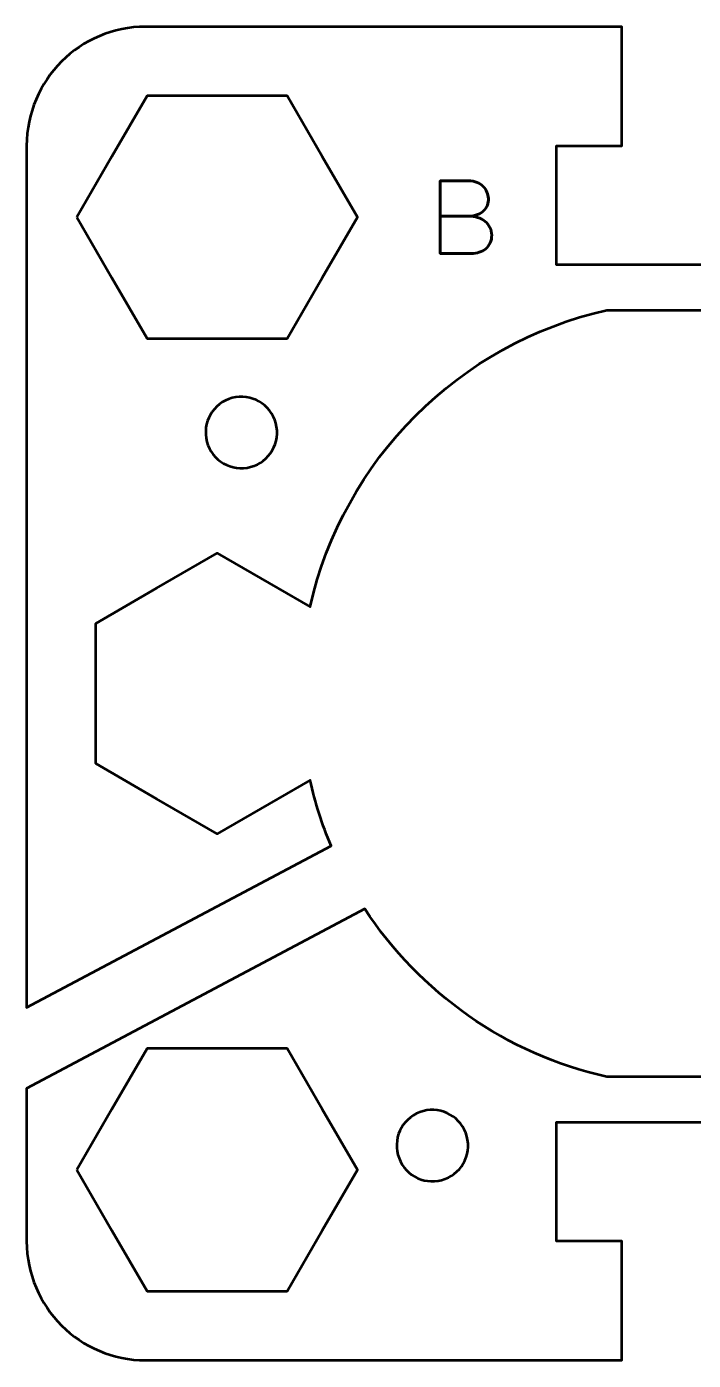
# Model space of a CAD drawing. Header units: centimetres. Extents: x -16.3 to -4.7, y -20.6 to -9.1.
# Drawn here: x -16.3 to -13.5, y -20.65 to -15.05 of the extents above; entities that cross this region are included whole.
import ezdxf

# ---------------------------------------------------------------- set-up
doc = ezdxf.new("R2010")
doc.units = ezdxf.units.CM
doc.header["$MEASUREMENT"] = 0
doc.layers.add('Layer 1', color=7, linetype='Continuous')

msp = doc.modelspace()

# ---------------------------------------------------------------- linework, layer by layer
at = {"layer": 'Layer 1', "lineweight": 53}
for points, knots in [([(-16.3, -20.15), (-16.3, -20.15), (-16.3, -19.50867), (-16.3, -19.50867), (-16.3, -19.50867), (-16.3, -19.50867), (-14.88036, -18.75383), (-14.88036, -18.75383), (-14.88036, -18.75383), (-14.64934, -19.10591), (-14.28729, -19.36435), (-13.86355, -19.4597), (-13.86355, -19.4597), (-13.86355, -19.4597), (-13.13643, -19.45973), (-13.13643, -19.45973), (-13.13643, -19.45973), (-12.51715, -19.32043), (-12.02954, -18.83285), (-11.8902, -18.21361), (-11.8902, -18.21361), (-11.8902, -18.21361), (-11.755, -18.29166), (-11.755, -18.29166), (-11.755, -18.29166), (-11.755, -18.29166), (-11.5, -18.4389), (-11.5, -18.4389), (-11.5, -18.4389), (-11.5, -18.4389), (-11.245, -18.29166), (-11.245, -18.29166), (-11.245, -18.29166), (-11.245, -18.29166), (-10.99, -18.14445), (-10.99, -18.14445), (-10.99, -18.14445), (-10.99, -18.14445), (-10.99, -17.85), (-10.99, -17.85), (-10.99, -17.85), (-10.99, -17.85), (-10.99, -17.55555), (-10.99, -17.55555), (-10.99, -17.55555), (-10.99, -17.55555), (-11.245, -17.40834), (-11.245, -17.40834), (-11.245, -17.40834), (-11.245, -17.40834), (-11.5, -17.2611), (-11.5, -17.2611), (-11.5, -17.2611), (-11.5, -17.2611), (-11.755, -17.40834), (-11.755, -17.40834), (-11.755, -17.40834), (-11.755, -17.40834), (-11.8902, -17.48639), (-11.8902, -17.48639), (-11.8902, -17.48639), (-12.02956, -16.86716), (-12.51716, -16.37959), (-13.13644, -16.24029), (-13.13644, -16.24029), (-13.13644, -16.24029), (-13.86356, -16.24029), (-13.86356, -16.24029), (-13.86356, -16.24029), (-14.48278, -16.37964), (-14.97032, -16.86723), (-15.10964, -17.48648), (-15.10964, -17.48648), (-15.10964, -17.48648), (-15.245, -17.40834), (-15.245, -17.40834), (-15.245, -17.40834), (-15.245, -17.40834), (-15.5, -17.2611), (-15.5, -17.2611), (-15.5, -17.2611), (-15.5, -17.2611), (-15.755, -17.40834), (-15.755, -17.40834), (-15.755, -17.40834), (-15.755, -17.40834), (-16.01, -17.55555), (-16.01, -17.55555), (-16.01, -17.55555), (-16.01, -17.55555), (-16.01, -17.85), (-16.01, -17.85), (-16.01, -17.85), (-16.01, -17.85), (-16.01, -18.14445), (-16.01, -18.14445), (-16.01, -18.14445), (-16.01, -18.14445), (-15.755, -18.29166), (-15.755, -18.29166), (-15.755, -18.29166), (-15.755, -18.29166), (-15.5, -18.4389), (-15.5, -18.4389), (-15.5, -18.4389), (-15.5, -18.4389), (-15.245, -18.29166), (-15.245, -18.29166), (-15.245, -18.29166), (-15.245, -18.29166), (-15.10967, -18.21354), (-15.10967, -18.21354), (-15.10967, -18.21354), (-15.08824, -18.30877), (-15.05854, -18.40086), (-15.02144, -18.48908), (-15.02144, -18.48908), (-15.02144, -18.48908), (-16.3, -19.1689), (-16.3, -19.1689), (-16.3, -19.1689), (-16.3, -19.1689), (-16.3, -15.55), (-16.3, -15.55), (-16.3, -15.55), (-16.3, -15.27391), (-16.07609, -15.05), (-15.8, -15.05), (-15.8, -15.05), (-15.8, -15.05), (-13.8, -15.05), (-13.8, -15.05), (-13.8, -15.05), (-13.8, -15.05), (-13.8, -15.55), (-13.8, -15.55), (-13.8, -15.55), (-13.8, -15.55), (-14.075, -15.55), (-14.075, -15.55), (-14.075, -15.55), (-14.075, -15.55), (-14.075, -16.05), (-14.075, -16.05), (-14.075, -16.05), (-14.075, -16.05), (-12.925, -16.05), (-12.925, -16.05), (-12.925, -16.05), (-12.925, -16.05), (-12.925, -15.55), (-12.925, -15.55), (-12.925, -15.55), (-12.925, -15.55), (-13.2, -15.55), (-13.2, -15.55), (-13.2, -15.55), (-13.2, -15.55), (-13.2, -15.05), (-13.2, -15.05), (-13.2, -15.05), (-13.2, -15.05), (-11.2, -15.05), (-11.2, -15.05), (-11.2, -15.05), (-10.92391, -15.05), (-10.7, -15.27391), (-10.7, -15.55), (-10.7, -15.55), (-10.7, -15.55), (-10.7, -20.15), (-10.7, -20.15), (-10.7, -20.15), (-10.7, -20.42609), (-10.92391, -20.65), (-11.2, -20.65), (-11.2, -20.65), (-11.2, -20.65), (-13.2, -20.65), (-13.2, -20.65), (-13.2, -20.65), (-13.2, -20.65), (-13.2, -20.15), (-13.2, -20.15), (-13.2, -20.15), (-13.2, -20.15), (-12.925, -20.15), (-12.925, -20.15), (-12.925, -20.15), (-12.925, -20.15), (-12.925, -19.65), (-12.925, -19.65), (-12.925, -19.65), (-12.925, -19.65), (-14.075, -19.65), (-14.075, -19.65), (-14.075, -19.65), (-14.075, -19.65), (-14.075, -20.15), (-14.075, -20.15), (-14.075, -20.15), (-14.075, -20.15), (-13.8, -20.15), (-13.8, -20.15), (-13.8, -20.15), (-13.8, -20.15), (-13.8, -20.65), (-13.8, -20.65), (-13.8, -20.65), (-13.8, -20.65), (-15.8, -20.65), (-15.8, -20.65), (-15.8, -20.65), (-16.07609, -20.65), (-16.3, -20.42609), (-16.3, -20.15)], [0, 0, 0, 0, 0.0185185, 0.0185185, 0.0185185, 0.0185185, 0.037037, 0.037037, 0.037037, 0.037037, 0.0555556, 0.0555556, 0.0555556, 0.0555556, 0.0740741, 0.0740741, 0.0740741, 0.0740741, 0.0925926, 0.0925926, 0.0925926, 0.0925926, 0.1111111, 0.1111111, 0.1111111, 0.1111111, 0.1296296, 0.1296296, 0.1296296, 0.1296296, 0.1481481, 0.1481481, 0.1481481, 0.1481481, 0.1666667, 0.1666667, 0.1666667, 0.1666667, 0.1851852, 0.1851852, 0.1851852, 0.1851852, 0.2037037, 0.2037037, 0.2037037, 0.2037037, 0.2222222, 0.2222222, 0.2222222, 0.2222222, 0.2407407, 0.2407407, 0.2407407, 0.2407407, 0.2592593, 0.2592593, 0.2592593, 0.2592593, 0.2777778, 0.2777778, 0.2777778, 0.2777778, 0.2962963, 0.2962963, 0.2962963, 0.2962963, 0.3148148, 0.3148148, 0.3148148, 0.3148148, 0.3333333, 0.3333333, 0.3333333, 0.3333333, 0.3518519, 0.3518519, 0.3518519, 0.3518519, 0.3703704, 0.3703704, 0.3703704, 0.3703704, 0.3888889, 0.3888889, 0.3888889, 0.3888889, 0.4074074, 0.4074074, 0.4074074, 0.4074074, 0.4259259, 0.4259259, 0.4259259, 0.4259259, 0.4444444, 0.4444444, 0.4444444, 0.4444444, 0.462963, 0.462963, 0.462963, 0.462963, 0.4814815, 0.4814815, 0.4814815, 0.4814815, 0.5, 0.5, 0.5, 0.5, 0.5185185, 0.5185185, 0.5185185, 0.5185185, 0.537037, 0.537037, 0.537037, 0.537037, 0.5555556, 0.5555556, 0.5555556, 0.5555556, 0.5740741, 0.5740741, 0.5740741, 0.5740741, 0.5925926, 0.5925926, 0.5925926, 0.5925926, 0.6111111, 0.6111111, 0.6111111, 0.6111111, 0.6296296, 0.6296296, 0.6296296, 0.6296296, 0.6481481, 0.6481481, 0.6481481, 0.6481481, 0.6666667, 0.6666667, 0.6666667, 0.6666667, 0.6851852, 0.6851852, 0.6851852, 0.6851852, 0.7037037, 0.7037037, 0.7037037, 0.7037037, 0.7222222, 0.7222222, 0.7222222, 0.7222222, 0.7407407, 0.7407407, 0.7407407, 0.7407407, 0.7592593, 0.7592593, 0.7592593, 0.7592593, 0.7777778, 0.7777778, 0.7777778, 0.7777778, 0.7962963, 0.7962963, 0.7962963, 0.7962963, 0.8148148, 0.8148148, 0.8148148, 0.8148148, 0.8333333, 0.8333333, 0.8333333, 0.8333333, 0.8518519, 0.8518519, 0.8518519, 0.8518519, 0.8703704, 0.8703704, 0.8703704, 0.8703704, 0.8888889, 0.8888889, 0.8888889, 0.8888889, 0.9074074, 0.9074074, 0.9074074, 0.9074074, 0.9259259, 0.9259259, 0.9259259, 0.9259259, 0.9444444, 0.9444444, 0.9444444, 0.9444444, 0.962963, 0.962963, 0.962963, 0.962963, 0.9814815, 0.9814815, 0.9814815, 0.9814815, 1, 1, 1, 1]), ([(-16.0889, -15.85), (-16.0889, -15.85), (-15.94166, -15.595), (-15.94166, -15.595), (-15.94166, -15.595), (-15.94166, -15.595), (-15.79445, -15.34), (-15.79445, -15.34), (-15.79445, -15.34), (-15.79445, -15.34), (-15.5, -15.34), (-15.5, -15.34), (-15.5, -15.34), (-15.5, -15.34), (-15.20555, -15.34), (-15.20555, -15.34), (-15.20555, -15.34), (-15.20555, -15.34), (-15.05834, -15.595), (-15.05834, -15.595), (-15.05834, -15.595), (-15.05834, -15.595), (-14.9111, -15.85), (-14.9111, -15.85), (-14.9111, -15.85), (-14.9111, -15.85), (-15.05834, -16.105), (-15.05834, -16.105), (-15.05834, -16.105), (-15.05834, -16.105), (-15.20555, -16.36), (-15.20555, -16.36), (-15.20555, -16.36), (-15.20555, -16.36), (-15.5, -16.36), (-15.5, -16.36), (-15.5, -16.36), (-15.5, -16.36), (-15.79445, -16.36), (-15.79445, -16.36), (-15.79445, -16.36), (-15.79445, -16.36), (-15.94166, -16.105), (-15.94166, -16.105), (-15.94166, -16.105), (-15.94166, -16.105), (-16.0889, -15.85), (-16.0889, -15.85)], [0, 0, 0, 0, 0.0833333, 0.0833333, 0.0833333, 0.0833333, 0.1666667, 0.1666667, 0.1666667, 0.1666667, 0.25, 0.25, 0.25, 0.25, 0.3333333, 0.3333333, 0.3333333, 0.3333333, 0.4166667, 0.4166667, 0.4166667, 0.4166667, 0.5, 0.5, 0.5, 0.5, 0.5833333, 0.5833333, 0.5833333, 0.5833333, 0.6666667, 0.6666667, 0.6666667, 0.6666667, 0.75, 0.75, 0.75, 0.75, 0.8333333, 0.8333333, 0.8333333, 0.8333333, 0.9166667, 0.9166667, 0.9166667, 0.9166667, 1, 1, 1, 1]), ([(-15.54315, -16.79281), (-15.56458, -16.71282), (-15.5171, -16.63057), (-15.4371, -16.60913), (-15.4371, -16.60913), (-15.35711, -16.5877), (-15.27486, -16.63519), (-15.25343, -16.71518), (-15.25343, -16.71518), (-15.23199, -16.79517), (-15.27948, -16.87742), (-15.35947, -16.89886), (-15.35947, -16.89886), (-15.43947, -16.92029), (-15.52172, -16.8728), (-15.54315, -16.79281)], [0, 0, 0, 0, 0.25, 0.25, 0.25, 0.25, 0.5, 0.5, 0.5, 0.5, 0.75, 0.75, 0.75, 0.75, 1, 1, 1, 1]), ([(-16.0889, -19.85), (-16.0889, -19.85), (-15.94166, -19.595), (-15.94166, -19.595), (-15.94166, -19.595), (-15.94166, -19.595), (-15.79445, -19.34), (-15.79445, -19.34), (-15.79445, -19.34), (-15.79445, -19.34), (-15.5, -19.34), (-15.5, -19.34), (-15.5, -19.34), (-15.5, -19.34), (-15.20555, -19.34), (-15.20555, -19.34), (-15.20555, -19.34), (-15.20555, -19.34), (-15.05834, -19.595), (-15.05834, -19.595), (-15.05834, -19.595), (-15.05834, -19.595), (-14.9111, -19.85), (-14.9111, -19.85), (-14.9111, -19.85), (-14.9111, -19.85), (-15.05834, -20.105), (-15.05834, -20.105), (-15.05834, -20.105), (-15.05834, -20.105), (-15.20555, -20.36), (-15.20555, -20.36), (-15.20555, -20.36), (-15.20555, -20.36), (-15.5, -20.36), (-15.5, -20.36), (-15.5, -20.36), (-15.5, -20.36), (-15.79445, -20.36), (-15.79445, -20.36), (-15.79445, -20.36), (-15.79445, -20.36), (-15.94166, -20.105), (-15.94166, -20.105), (-15.94166, -20.105), (-15.94166, -20.105), (-16.0889, -19.85), (-16.0889, -19.85)], [0, 0, 0, 0, 0.0833333, 0.0833333, 0.0833333, 0.0833333, 0.1666667, 0.1666667, 0.1666667, 0.1666667, 0.25, 0.25, 0.25, 0.25, 0.3333333, 0.3333333, 0.3333333, 0.3333333, 0.4166667, 0.4166667, 0.4166667, 0.4166667, 0.5, 0.5, 0.5, 0.5, 0.5833333, 0.5833333, 0.5833333, 0.5833333, 0.6666667, 0.6666667, 0.6666667, 0.6666667, 0.75, 0.75, 0.75, 0.75, 0.8333333, 0.8333333, 0.8333333, 0.8333333, 0.9166667, 0.9166667, 0.9166667, 0.9166667, 1, 1, 1, 1]), ([(-14.74081, -19.78718), (-14.76225, -19.70719), (-14.71476, -19.62493), (-14.63477, -19.6035), (-14.63477, -19.6035), (-14.55477, -19.58206), (-14.47252, -19.62955), (-14.45108, -19.70955), (-14.45108, -19.70955), (-14.42965, -19.78954), (-14.47714, -19.8718), (-14.55713, -19.89323), (-14.55713, -19.89323), (-14.63713, -19.91467), (-14.71938, -19.86718), (-14.74081, -19.78718)], [0, 0, 0, 0, 0.25, 0.25, 0.25, 0.25, 0.5, 0.5, 0.5, 0.5, 0.75, 0.75, 0.75, 0.75, 1, 1, 1, 1])]:
    msp.add_open_spline(points, degree=3, knots=knots, dxfattribs=at)
at = {"layer": 'Layer 1', "color": 5, "lineweight": 53}
msp.add_open_spline([(-14.56286, -15.84555), (-14.56286, -15.84555), (-14.4456, -15.84555), (-14.4456, -15.84555), (-14.4456, -15.84555), (-14.43036, -15.84548), (-14.41738, -15.84337), (-14.40644, -15.8392), (-14.40644, -15.8392), (-14.39557, -15.83511), (-14.38676, -15.82954), (-14.37991, -15.82255), (-14.37991, -15.82255), (-14.37307, -15.81557), (-14.36813, -15.80767), (-14.36502, -15.79892), (-14.36502, -15.79892), (-14.36199, -15.79024), (-14.36058, -15.78121), (-14.36093, -15.7719), (-14.36093, -15.7719), (-14.36136, -15.76258), (-14.36333, -15.75355), (-14.36686, -15.74473), (-14.36686, -15.74473), (-14.37032, -15.73591), (-14.37554, -15.72794), (-14.38238, -15.72081), (-14.38238, -15.72081), (-14.38922, -15.71369), (-14.39776, -15.70804), (-14.40813, -15.70388), (-14.40813, -15.70388), (-14.41851, -15.69965), (-14.43071, -15.69746), (-14.44475, -15.69739), (-14.44475, -15.69739), (-14.44475, -15.69739), (-14.56286, -15.69739), (-14.56286, -15.69739), (-14.56286, -15.69739), (-14.56286, -15.69739), (-14.56286, -16.00261), (-14.56286, -16.00261), (-14.56286, -16.00261), (-14.56286, -16.00261), (-14.4329, -16.00261), (-14.4329, -16.00261), (-14.4329, -16.00261), (-14.42076, -16.00261), (-14.40947, -16.00085), (-14.39903, -15.99739), (-14.39903, -15.99739), (-14.38859, -15.99386), (-14.37949, -15.98885), (-14.37159, -15.98215), (-14.37159, -15.98215), (-14.36375, -15.97552), (-14.35762, -15.96747), (-14.35324, -15.95795), (-14.35324, -15.95795), (-14.34887, -15.94842), (-14.34661, -15.93763), (-14.34654, -15.92556), (-14.34654, -15.92556), (-14.34682, -15.91343), (-14.34936, -15.90249), (-14.35423, -15.89269), (-14.35423, -15.89269), (-14.3591, -15.88288), (-14.36587, -15.87448), (-14.37462, -15.86743), (-14.37462, -15.86743), (-14.38337, -15.86044), (-14.39381, -15.85501), (-14.40581, -15.85127), (-14.40581, -15.85127), (-14.4178, -15.84753), (-14.43106, -15.84563), (-14.4456, -15.84555), (-14.4456, -15.84555), (-14.43106, -15.84563), (-14.4178, -15.84753), (-14.40581, -15.85127), (-14.40581, -15.85127), (-14.39381, -15.85501), (-14.38337, -15.86044), (-14.37462, -15.86743), (-14.37462, -15.86743), (-14.36587, -15.87448), (-14.3591, -15.88288), (-14.35423, -15.89269), (-14.35423, -15.89269), (-14.34936, -15.90249), (-14.34682, -15.91343), (-14.34654, -15.92556), (-14.34654, -15.92556), (-14.34661, -15.93763), (-14.34887, -15.94842), (-14.35324, -15.95795), (-14.35324, -15.95795), (-14.35762, -15.96747), (-14.36375, -15.97552), (-14.37159, -15.98215), (-14.37159, -15.98215), (-14.37949, -15.98885), (-14.38859, -15.99386), (-14.39903, -15.99739), (-14.39903, -15.99739), (-14.40947, -16.00085), (-14.42076, -16.00261), (-14.4329, -16.00261), (-14.4329, -16.00261), (-14.4329, -16.00261), (-14.56286, -16.00261), (-14.56286, -16.00261), (-14.56286, -16.00261), (-14.56286, -16.00261), (-14.56286, -15.69739), (-14.56286, -15.69739), (-14.56286, -15.69739), (-14.56286, -15.69739), (-14.44475, -15.69739), (-14.44475, -15.69739), (-14.44475, -15.69739), (-14.43071, -15.69746), (-14.41851, -15.69965), (-14.40813, -15.70388), (-14.40813, -15.70388), (-14.39776, -15.70804), (-14.38922, -15.71369), (-14.38238, -15.72081), (-14.38238, -15.72081), (-14.37554, -15.72794), (-14.37032, -15.73591), (-14.36686, -15.74473), (-14.36686, -15.74473), (-14.36333, -15.75355), (-14.36136, -15.76258), (-14.36093, -15.7719), (-14.36093, -15.7719), (-14.36058, -15.78121), (-14.36199, -15.79024), (-14.36502, -15.79892), (-14.36502, -15.79892), (-14.36813, -15.80767), (-14.37307, -15.81557), (-14.37991, -15.82255), (-14.37991, -15.82255), (-14.38676, -15.82954), (-14.39557, -15.83511), (-14.40644, -15.8392), (-14.40644, -15.8392), (-14.41738, -15.84337), (-14.43036, -15.84548), (-14.4456, -15.84555), (-14.4456, -15.84555), (-14.4456, -15.84555), (-14.56286, -15.84555), (-14.56286, -15.84555)], degree=3, knots=[0, 0, 0, 0, 0.025, 0.025, 0.025, 0.025, 0.05, 0.05, 0.05, 0.05, 0.075, 0.075, 0.075, 0.075, 0.1, 0.1, 0.1, 0.1, 0.125, 0.125, 0.125, 0.125, 0.15, 0.15, 0.15, 0.15, 0.175, 0.175, 0.175, 0.175, 0.2, 0.2, 0.2, 0.2, 0.225, 0.225, 0.225, 0.225, 0.25, 0.25, 0.25, 0.25, 0.275, 0.275, 0.275, 0.275, 0.3, 0.3, 0.3, 0.3, 0.325, 0.325, 0.325, 0.325, 0.35, 0.35, 0.35, 0.35, 0.375, 0.375, 0.375, 0.375, 0.4, 0.4, 0.4, 0.4, 0.425, 0.425, 0.425, 0.425, 0.45, 0.45, 0.45, 0.45, 0.475, 0.475, 0.475, 0.475, 0.5, 0.5, 0.5, 0.5, 0.525, 0.525, 0.525, 0.525, 0.55, 0.55, 0.55, 0.55, 0.575, 0.575, 0.575, 0.575, 0.6, 0.6, 0.6, 0.6, 0.625, 0.625, 0.625, 0.625, 0.65, 0.65, 0.65, 0.65, 0.675, 0.675, 0.675, 0.675, 0.7, 0.7, 0.7, 0.7, 0.725, 0.725, 0.725, 0.725, 0.75, 0.75, 0.75, 0.75, 0.775, 0.775, 0.775, 0.775, 0.8, 0.8, 0.8, 0.8, 0.825, 0.825, 0.825, 0.825, 0.85, 0.85, 0.85, 0.85, 0.875, 0.875, 0.875, 0.875, 0.9, 0.9, 0.9, 0.9, 0.925, 0.925, 0.925, 0.925, 0.95, 0.95, 0.95, 0.95, 0.975, 0.975, 0.975, 0.975, 1, 1, 1, 1], dxfattribs=at)

doc.saveas('drawing.dxf')
